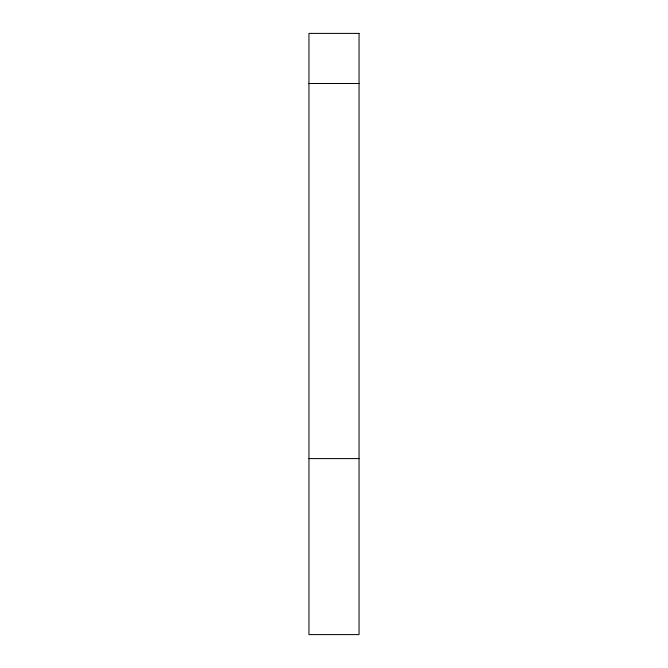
<?xml version="1.0" encoding="UTF-8"?>
<svg xmlns="http://www.w3.org/2000/svg" width="668" height="668" viewBox="0 0 668 668"><rect width="100%" height="100%" fill="white"/><g stroke="black" fill="none" stroke-linecap="round" stroke-linejoin="round"><path stroke-width="1" d="M308.95 83.5L359.05 83.5M308.95 458.599L359.05 458.599M359.05 33.4L308.95 33.4L308.95 634.6L359.05 634.6L359.05 33.4"/></g></svg>
